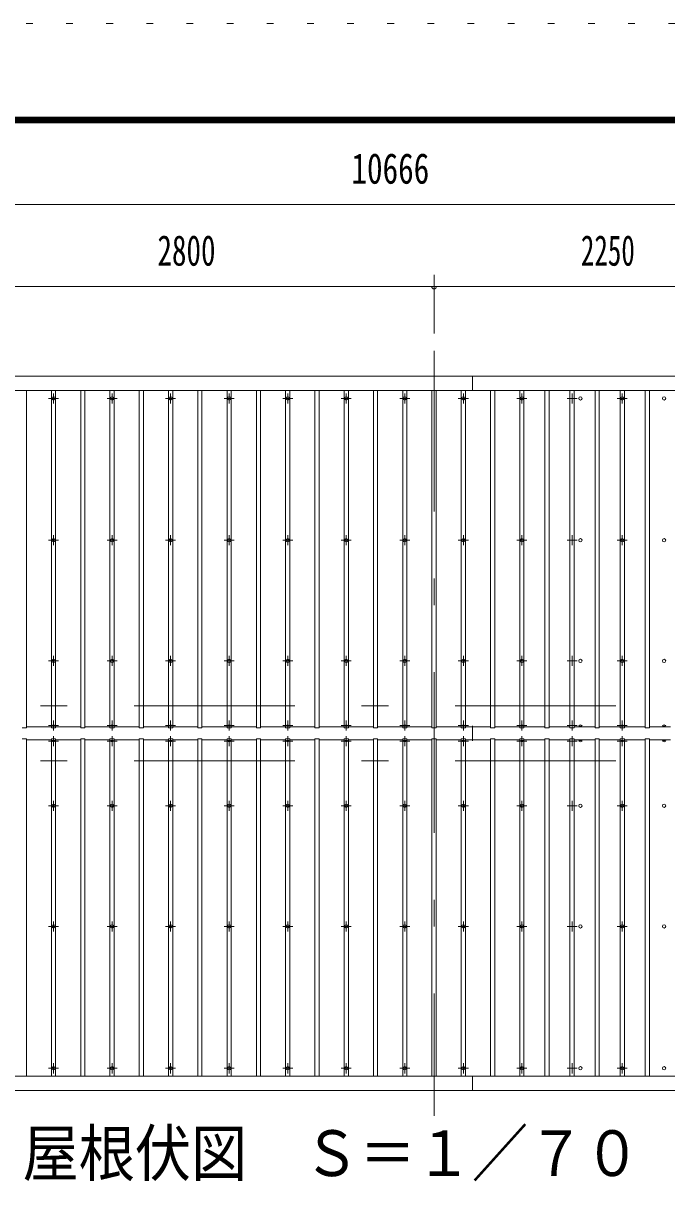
# Model space of a CAD drawing. Units: millimetres, scale not verified. Extents: x -34086 to 34091, y -14700 to 14700.
# Drawn here: x -1745 to 2100, y 7701 to 14700 of the extents above; entities that cross this region are included whole.
import ezdxf
from ezdxf.enums import TextEntityAlignment as Align

# ---------------------------------------------------------------- set-up
doc = ezdxf.new("R2010")
doc.units = ezdxf.units.MM
doc.header["$LTSCALE"] = 80
doc.linetypes.add('USER3', pattern=[24, 12, -5, 2, -5])
doc.linetypes.add('USER4', pattern=[3, 0.5, -2.5])
for name, color, linetype, lineweight in [('0-2_1-07BOLD', 7, 'Continuous', 18), ('0-3_1-27CENTER', 3, 'USER3', 18), ('0-4_1-47THIN', 4, 'Continuous', 18), ('0-5_1-57DIM', 3, 'Continuous', 18), ('0-C_F-F1PAPER', 5, 'Continuous', 18), ('0-D_F-E_J_ADD', 5, 'USER4', 18)]:
    doc.layers.add(name, color=color, linetype=linetype, lineweight=lineweight)
doc.styles.add('ＭＳ ゴシック', font='')
doc.styles.get('ＭＳ ゴシック').set_extended_font_data('MS Gothic')

msp = doc.modelspace()

# ---------------------------------------------------------------- linework, layer by layer
at = {"layer": '0-2_1-07BOLD'}
for p, q in [((940.32, 12506.79), (940.32, 12592.54)), ((-4772.68, 12506.79), (5893.32, 12506.79)), ((940.32, 10502.54), (940.32, 10412.54)), ((-4772.68, 8408.3), (5893.32, 8408.3)), ((940.32, 8408.3), (940.32, 8322.54))]:
    msp.add_line(p, q, dxfattribs=at)
for points in [[(-4772.68, 12592.54), (5893.32, 12592.54), (5893.32, 10489.55)], [(-4772.68, 8322.54), (5893.32, 8322.54), (5893.32, 10425.54)]]:
    msp.add_lwpolyline(points, dxfattribs=at)
for centre in [(-1564.68, 12459.37), (-1214.68, 12459.37), (-864.68, 12459.37), (-514.68, 12459.37), (-164.68, 12459.37), (185.32, 12459.37), (535.32, 12459.37), (885.32, 12459.37), (1235.32, 12459.37), (1585.32, 12459.37), (1835.32, 12459.37), (2085.32, 12459.37), (-1564.68, 11611.71), (-1214.68, 11611.71), (-864.68, 11611.71), (-514.68, 11611.71), (-164.68, 11611.71), (185.32, 11611.71), (535.32, 11611.71), (885.32, 11611.71), (1235.32, 11611.71), (1585.32, 11611.71), (1835.32, 11611.71), (2085.32, 11611.71), (-1564.68, 10890.05), (-1214.68, 10890.05), (-864.68, 10890.05), (-514.68, 10890.05), (-164.68, 10890.05), (185.32, 10890.05), (535.32, 10890.05), (885.32, 10890.05), (1235.32, 10890.05), (1585.32, 10890.05), (1835.32, 10890.05), (2085.32, 10890.05), (-1564.68, 10025.04), (-1214.68, 10025.04), (-864.68, 10025.04), (-514.68, 10025.04), (-164.68, 10025.04), (185.32, 10025.04), (535.32, 10025.04), (885.32, 10025.04), (1235.32, 10025.04), (1585.32, 10025.04), (1835.32, 10025.04), (2085.32, 10025.04), (-1564.68, 9303.38), (-1214.68, 9303.38), (-864.68, 9303.38), (-514.68, 9303.38), (-164.68, 9303.38), (185.32, 9303.38), (535.32, 9303.38), (885.32, 9303.38), (1235.32, 9303.38), (1585.32, 9303.38), (1835.32, 9303.38), (2085.32, 9303.38), (-1564.68, 8455.72), (-1214.68, 8455.72), (-864.68, 8455.72), (-514.68, 8455.72), (-164.68, 8455.72), (185.32, 8455.72), (535.32, 8455.72), (885.32, 8455.72), (1235.32, 8455.72), (1585.32, 8455.72), (1835.32, 8455.72), (2085.32, 8455.72)]:
    msp.add_circle(centre, 10, dxfattribs=at)
for centre, start, end in [((-1564.68, 10493.51), 46.3961, 133.6039), ((-1564.68, 10514.51), 226.39838, 313.60162), ((-1214.68, 10493.51), 46.3961, 133.6039), ((-1214.68, 10514.51), 226.39838, 313.60162), ((-864.68, 10493.51), 46.3961, 133.6039), ((-864.68, 10514.51), 226.39838, 313.60162), ((-514.68, 10493.51), 46.3961, 133.6039), ((-514.68, 10514.51), 226.39838, 313.60162), ((-164.68, 10493.51), 46.3961, 133.6039), ((-164.68, 10514.51), 226.39838, 313.60162), ((185.32, 10493.51), 46.3961, 133.6039), ((185.32, 10514.51), 226.39838, 313.60162), ((535.32, 10493.51), 46.3961, 133.6039), ((535.32, 10514.51), 226.39838, 313.60162), ((885.32, 10493.51), 46.3961, 133.6039), ((885.32, 10514.51), 226.39838, 313.60162), ((1235.32, 10493.51), 46.3961, 133.6039), ((1235.32, 10514.51), 226.39838, 313.60162), ((1585.32, 10493.51), 46.3961, 133.6039), ((1585.32, 10514.51), 226.39838, 313.60162), ((1835.32, 10493.51), 46.3961, 133.6039), ((1835.32, 10514.51), 226.39838, 313.60162), ((2085.32, 10493.51), 46.3961, 133.6039), ((2085.32, 10514.51), 226.39838, 313.60162), ((-1564.68, 10400.58), 46.39838, 133.60162), ((-1564.68, 10421.58), 226.3961, 313.6039), ((-1214.68, 10400.58), 46.39838, 133.60162), ((-1214.68, 10421.58), 226.3961, 313.6039), ((-864.68, 10400.58), 46.39838, 133.60162), ((-864.68, 10421.58), 226.3961, 313.6039), ((-514.68, 10400.58), 46.39838, 133.60162), ((-514.68, 10421.58), 226.3961, 313.6039), ((-164.68, 10400.58), 46.39838, 133.60162), ((-164.68, 10421.58), 226.3961, 313.6039), ((185.32, 10400.58), 46.39838, 133.60162), ((185.32, 10421.58), 226.3961, 313.6039), ((535.32, 10400.58), 46.39838, 133.60162), ((535.32, 10421.58), 226.3961, 313.6039), ((885.32, 10400.58), 46.39838, 133.60162), ((885.32, 10421.58), 226.3961, 313.6039), ((1235.32, 10400.58), 46.39838, 133.60162), ((1235.32, 10421.58), 226.3961, 313.6039), ((1585.32, 10400.58), 46.39838, 133.60162), ((1585.32, 10421.58), 226.3961, 313.6039), ((1835.32, 10400.58), 46.39838, 133.60162), ((1835.32, 10421.58), 226.3961, 313.6039), ((2085.32, 10400.58), 46.39838, 133.60162), ((2085.32, 10421.58), 226.3961, 313.6039)]:
    msp.add_arc(centre, 14.5, start, end, dxfattribs=at)
at = {"layer": '0-3_1-27CENTER'}
for p, q in [((710.32, 12742.55), (710.32, 8172.54)), ((-1594.68, 12459.37), (-1534.68, 12459.37)), ((-1564.68, 12429.37), (-1564.68, 12489.37)), ((-1244.68, 12459.37), (-1184.68, 12459.37)), ((-1214.68, 12429.37), (-1214.68, 12489.37)), ((-894.68, 12459.37), (-834.68, 12459.37)), ((-864.68, 12429.37), (-864.68, 12489.37)), ((-544.68, 12459.37), (-484.68, 12459.37)), ((-514.68, 12429.37), (-514.68, 12489.37)), ((-194.68, 12459.37), (-134.68, 12459.37)), ((-164.68, 12429.37), (-164.68, 12489.37)), ((155.32, 12459.37), (215.32, 12459.37)), ((185.32, 12429.37), (185.32, 12489.37)), ((505.32, 12459.37), (565.32, 12459.37)), ((535.32, 12429.37), (535.32, 12489.37)), ((855.32, 12459.37), (915.32, 12459.37)), ((885.32, 12429.37), (885.32, 12489.37)), ((1205.32, 12459.37), (1265.32, 12459.37)), ((1235.32, 12429.37), (1235.32, 12489.37)), ((1505.32, 12459.37), (1565.32, 12459.37)), ((1535.32, 12429.37), (1535.32, 12489.37)), ((1805.32, 12459.37), (1865.32, 12459.37)), ((1835.32, 12429.37), (1835.32, 12489.37)), ((-1564.68, 11581.71), (-1564.68, 11641.71)), ((-1214.68, 11581.71), (-1214.68, 11641.71)), ((-864.68, 11581.71), (-864.68, 11641.71)), ((-514.68, 11581.71), (-514.68, 11641.71)), ((-164.68, 11581.71), (-164.68, 11641.71)), ((185.32, 11581.71), (185.32, 11641.71)), ((535.32, 11581.71), (535.32, 11641.71)), ((885.32, 11581.71), (885.32, 11641.71)), ((1235.32, 11581.71), (1235.32, 11641.71)), ((1535.32, 11581.71), (1535.32, 11641.71)), ((1835.32, 11581.71), (1835.32, 11641.71)), ((-1594.68, 11611.71), (-1534.68, 11611.71)), ((-1244.68, 11611.71), (-1184.68, 11611.71)), ((-894.68, 11611.71), (-834.68, 11611.71)), ((-544.68, 11611.71), (-484.68, 11611.71)), ((-194.68, 11611.71), (-134.68, 11611.71)), ((155.32, 11611.71), (215.32, 11611.71)), ((505.32, 11611.71), (565.32, 11611.71)), ((855.32, 11611.71), (915.32, 11611.71)), ((1205.32, 11611.71), (1265.32, 11611.71)), ((1505.32, 11611.71), (1565.32, 11611.71)), ((1805.32, 11611.71), (1865.32, 11611.71)), ((-1564.68, 10860.05), (-1564.68, 10920.05)), ((-1214.68, 10860.05), (-1214.68, 10920.05)), ((-864.68, 10860.05), (-864.68, 10920.05)), ((-514.68, 10860.05), (-514.68, 10920.05)), ((-164.68, 10860.05), (-164.68, 10920.05)), ((185.32, 10860.05), (185.32, 10920.05)), ((535.32, 10860.05), (535.32, 10920.05)), ((885.32, 10860.05), (885.32, 10920.05)), ((1235.32, 10860.05), (1235.32, 10920.05)), ((1535.32, 10860.05), (1535.32, 10920.05)), ((1835.32, 10860.05), (1835.32, 10920.05)), ((-1594.68, 10890.05), (-1534.68, 10890.05)), ((-1244.68, 10890.05), (-1184.68, 10890.05)), ((-894.68, 10890.05), (-834.68, 10890.05)), ((-544.68, 10890.05), (-484.68, 10890.05)), ((-194.68, 10890.05), (-134.68, 10890.05)), ((155.32, 10890.05), (215.32, 10890.05)), ((505.32, 10890.05), (565.32, 10890.05)), ((855.32, 10890.05), (915.32, 10890.05)), ((1205.32, 10890.05), (1265.32, 10890.05)), ((1505.32, 10890.05), (1565.32, 10890.05)), ((1805.32, 10890.05), (1865.32, 10890.05)), ((-4922.68, 10622.54), (6043.32, 10622.54)), ((-1594.68, 10504.02), (-1534.68, 10504.02)), ((-1564.68, 10474.02), (-1564.68, 10534.02)), ((-1244.68, 10504.02), (-1184.68, 10504.02)), ((-1214.68, 10474.02), (-1214.68, 10534.02)), ((-894.68, 10504.02), (-834.68, 10504.02)), ((-864.68, 10474.02), (-864.68, 10534.02)), ((-544.68, 10504.02), (-484.68, 10504.02)), ((-514.68, 10474.02), (-514.68, 10534.02)), ((-194.68, 10504.02), (-134.68, 10504.02)), ((-164.68, 10474.02), (-164.68, 10534.02)), ((155.32, 10504.02), (215.32, 10504.02)), ((185.32, 10474.02), (185.32, 10534.02)), ((505.32, 10504.02), (565.32, 10504.02)), ((535.32, 10474.02), (535.32, 10534.02)), ((855.32, 10504.02), (915.32, 10504.02)), ((885.32, 10474.02), (885.32, 10534.02)), ((1205.32, 10504.02), (1265.32, 10504.02)), ((1235.32, 10474.02), (1235.32, 10534.02)), ((1505.32, 10504.02), (1565.32, 10504.02)), ((1535.32, 10474.02), (1535.32, 10534.02)), ((1805.32, 10504.02), (1865.32, 10504.02)), ((1835.32, 10474.02), (1835.32, 10534.02)), ((-1564.68, 10441.07), (-1564.68, 10381.07)), ((-1214.68, 10441.07), (-1214.68, 10381.07)), ((-864.68, 10441.07), (-864.68, 10381.07)), ((-514.68, 10441.07), (-514.68, 10381.07)), ((-164.68, 10441.07), (-164.68, 10381.07)), ((185.32, 10441.07), (185.32, 10381.07)), ((535.32, 10441.07), (535.32, 10381.07)), ((885.32, 10441.07), (885.32, 10381.07)), ((1235.32, 10441.07), (1235.32, 10381.07)), ((1535.32, 10441.07), (1535.32, 10381.07)), ((1835.32, 10441.07), (1835.32, 10381.07)), ((-1594.68, 10411.07), (-1534.68, 10411.07)), ((-1244.68, 10411.07), (-1184.68, 10411.07)), ((-894.68, 10411.07), (-834.68, 10411.07)), ((-544.68, 10411.07), (-484.68, 10411.07)), ((-194.68, 10411.07), (-134.68, 10411.07)), ((155.32, 10411.07), (215.32, 10411.07)), ((505.32, 10411.07), (565.32, 10411.07)), ((855.32, 10411.07), (915.32, 10411.07)), ((1205.32, 10411.07), (1265.32, 10411.07)), ((1505.32, 10411.07), (1565.32, 10411.07)), ((1805.32, 10411.07), (1865.32, 10411.07)), ((-4922.68, 10292.54), (6043.32, 10292.54)), ((-1594.68, 10025.04), (-1534.68, 10025.04)), ((-1564.68, 10055.04), (-1564.68, 9995.04)), ((-1244.68, 10025.04), (-1184.68, 10025.04)), ((-1214.68, 10055.04), (-1214.68, 9995.04)), ((-894.68, 10025.04), (-834.68, 10025.04)), ((-864.68, 10055.04), (-864.68, 9995.04)), ((-544.68, 10025.04), (-484.68, 10025.04)), ((-514.68, 10055.04), (-514.68, 9995.04)), ((-194.68, 10025.04), (-134.68, 10025.04)), ((-164.68, 10055.04), (-164.68, 9995.04)), ((155.32, 10025.04), (215.32, 10025.04)), ((185.32, 10055.04), (185.32, 9995.04)), ((505.32, 10025.04), (565.32, 10025.04)), ((535.32, 10055.04), (535.32, 9995.04)), ((855.32, 10025.04), (915.32, 10025.04)), ((885.32, 10055.04), (885.32, 9995.04)), ((1205.32, 10025.04), (1265.32, 10025.04)), ((1235.32, 10055.04), (1235.32, 9995.04)), ((1505.32, 10025.04), (1565.32, 10025.04)), ((1535.32, 10055.04), (1535.32, 9995.04)), ((1805.32, 10025.04), (1865.32, 10025.04)), ((1835.32, 10055.04), (1835.32, 9995.04)), ((-1564.68, 9333.38), (-1564.68, 9273.38)), ((-1214.68, 9333.38), (-1214.68, 9273.38)), ((-864.68, 9333.38), (-864.68, 9273.38)), ((-514.68, 9333.38), (-514.68, 9273.38)), ((-164.68, 9333.38), (-164.68, 9273.38)), ((185.32, 9333.38), (185.32, 9273.38)), ((535.32, 9333.38), (535.32, 9273.38)), ((885.32, 9333.38), (885.32, 9273.38)), ((1235.32, 9333.38), (1235.32, 9273.38)), ((1535.32, 9333.38), (1535.32, 9273.38)), ((1835.32, 9333.38), (1835.32, 9273.38)), ((-1594.68, 9303.38), (-1534.68, 9303.38)), ((-1244.68, 9303.38), (-1184.68, 9303.38)), ((-894.68, 9303.38), (-834.68, 9303.38)), ((-544.68, 9303.38), (-484.68, 9303.38)), ((-194.68, 9303.38), (-134.68, 9303.38)), ((155.32, 9303.38), (215.32, 9303.38)), ((505.32, 9303.38), (565.32, 9303.38)), ((855.32, 9303.38), (915.32, 9303.38)), ((1205.32, 9303.38), (1265.32, 9303.38)), ((1505.32, 9303.38), (1565.32, 9303.38)), ((1805.32, 9303.38), (1865.32, 9303.38)), ((-1564.68, 8485.72), (-1564.68, 8425.72)), ((-1214.68, 8485.72), (-1214.68, 8425.72)), ((-864.68, 8485.72), (-864.68, 8425.72)), ((-514.68, 8485.72), (-514.68, 8425.72)), ((-164.68, 8485.72), (-164.68, 8425.72)), ((185.32, 8485.72), (185.32, 8425.72)), ((535.32, 8485.72), (535.32, 8425.72)), ((885.32, 8485.72), (885.32, 8425.72)), ((1235.32, 8485.72), (1235.32, 8425.72)), ((1535.32, 8485.72), (1535.32, 8425.72)), ((1835.32, 8485.72), (1835.32, 8425.72)), ((-1594.68, 8455.72), (-1534.68, 8455.72)), ((-1244.68, 8455.72), (-1184.68, 8455.72)), ((-894.68, 8455.72), (-834.68, 8455.72)), ((-544.68, 8455.72), (-484.68, 8455.72)), ((-194.68, 8455.72), (-134.68, 8455.72)), ((155.32, 8455.72), (215.32, 8455.72)), ((505.32, 8455.72), (565.32, 8455.72)), ((855.32, 8455.72), (915.32, 8455.72)), ((1205.32, 8455.72), (1265.32, 8455.72)), ((1505.32, 8455.72), (1565.32, 8455.72)), ((1805.32, 8455.72), (1865.32, 8455.72))]:
    msp.add_line(p, q, dxfattribs=at)
at = {"layer": '0-4_1-47THIN'}
for p, q in [((-1727.18, 10489.55), (-1727.18, 12506.79)), ((-1577.18, 10489.55), (-1577.18, 12506.79)), ((-1552.18, 10489.55), (-1552.18, 12506.79)), ((-1402.18, 10489.55), (-1402.18, 12506.79)), ((-1377.18, 10489.55), (-1377.18, 12506.79)), ((-1227.18, 10489.55), (-1227.18, 12506.79)), ((-1052.18, 10489.55), (-1052.18, 12506.79)), ((-1027.18, 10489.55), (-1027.18, 12506.79)), ((-877.18, 10489.55), (-877.18, 12506.79)), ((-852.18, 10489.55), (-852.18, 12506.79)), ((-702.18, 10489.55), (-702.18, 12506.79)), ((-677.18, 10489.55), (-677.18, 12506.79)), ((-527.18, 10489.55), (-527.18, 12506.79)), ((-502.18, 10489.55), (-502.18, 12506.79)), ((-352.18, 10489.55), (-352.18, 12506.79)), ((-177.18, 10489.55), (-177.18, 12506.79)), ((-2.18, 10489.55), (-2.18, 12506.79)), ((22.82, 10489.55), (22.82, 12506.79)), ((172.82, 10489.55), (172.82, 12506.79)), ((197.82, 10489.55), (197.82, 12506.79)), ((347.82, 10489.55), (347.82, 12506.79)), ((372.82, 10489.55), (372.82, 12506.79)), ((522.82, 10489.55), (522.82, 12506.79)), ((697.82, 10489.55), (697.82, 12506.79)), ((872.82, 10489.55), (872.82, 12506.79)), ((897.82, 10489.55), (897.82, 12506.79)), ((1047.82, 10489.55), (1047.82, 12506.79)), ((1222.82, 10489.55), (1222.82, 12506.79)), ((1247.82, 10489.55), (1247.82, 12506.79)), ((1372.82, 10489.55), (1372.82, 12506.79)), ((1397.82, 10489.55), (1397.82, 12506.79)), ((1522.82, 10489.55), (1522.82, 12506.79)), ((1672.82, 10489.55), (1672.82, 12506.79)), ((1822.82, 10489.55), (1822.82, 12506.79)), ((1847.82, 10489.55), (1847.82, 12506.79)), ((1972.82, 10489.55), (1972.82, 12506.79)), ((-1752.18, 10489.55), (-1727.18, 10489.55)), ((-1727.18, 10495.58), (-1577.18, 10495.58)), ((-1577.18, 10489.55), (-1552.18, 10489.55)), ((-1402.18, 10495.58), (-1552.18, 10495.58)), ((-1402.18, 10489.55), (-1377.18, 10489.55)), ((-1377.18, 10495.58), (-1227.18, 10495.58)), ((-1052.18, 10495.58), (-1202.18, 10495.58)), ((-1052.18, 10489.55), (-1027.18, 10489.55)), ((-1027.18, 10495.58), (-877.18, 10495.58)), ((-877.18, 10489.55), (-852.18, 10489.55)), ((-702.18, 10495.58), (-852.18, 10495.58)), ((-702.18, 10489.55), (-677.18, 10489.55)), ((-677.18, 10495.58), (-527.18, 10495.58)), ((-527.18, 10489.55), (-502.18, 10489.55)), ((-352.18, 10495.58), (-502.18, 10495.58)), ((-327.18, 10495.58), (-177.18, 10495.58)), ((-2.18, 10495.58), (-152.18, 10495.58)), ((-2.18, 10489.55), (22.82, 10489.55)), ((22.82, 10495.58), (172.82, 10495.58)), ((172.82, 10489.55), (197.82, 10489.55)), ((347.82, 10495.58), (197.82, 10495.58)), ((347.82, 10489.55), (372.82, 10489.55)), ((372.82, 10495.58), (522.82, 10495.58)), ((697.82, 10495.58), (547.82, 10495.58)), ((722.82, 10495.58), (872.82, 10495.58)), ((872.82, 10489.55), (897.82, 10489.55)), ((1047.82, 10495.58), (897.82, 10495.58)), ((1072.82, 10495.58), (1222.82, 10495.58)), ((1222.82, 10489.55), (1247.82, 10489.55)), ((1372.82, 10495.58), (1247.82, 10495.58)), ((1372.82, 10489.55), (1397.82, 10489.55)), ((1397.82, 10495.58), (1522.82, 10495.58)), ((1672.82, 10495.58), (1547.82, 10495.58)), ((1697.82, 10495.58), (1822.82, 10495.58)), ((1822.82, 10489.55), (1847.82, 10489.55)), ((1972.82, 10495.58), (1847.82, 10495.58)), ((1997.82, 10495.58), (2122.82, 10495.58)), ((-1752.18, 10425.54), (-1727.18, 10425.54)), ((-1727.18, 10425.54), (-1727.18, 8408.3)), ((-1727.18, 10419.51), (-1577.18, 10419.51)), ((-1577.18, 10425.54), (-1552.18, 10425.54)), ((-1577.18, 10425.54), (-1577.18, 8408.3)), ((-1552.18, 10425.54), (-1552.18, 8408.3)), ((-1402.18, 10419.51), (-1552.18, 10419.51)), ((-1402.18, 10425.54), (-1377.18, 10425.54)), ((-1402.18, 10425.54), (-1402.18, 8408.3)), ((-1377.18, 10425.54), (-1377.18, 8408.3)), ((-1377.18, 10419.51), (-1227.18, 10419.51)), ((-1227.18, 10425.54), (-1202.18, 10425.54)), ((-1227.18, 10425.54), (-1227.18, 8408.3)), ((-1202.18, 10425.54), (-1202.18, 8408.3)), ((-1052.18, 10419.51), (-1202.18, 10419.51)), ((-1052.18, 10425.54), (-1027.18, 10425.54)), ((-1052.18, 10425.54), (-1052.18, 8408.3)), ((-1027.18, 10425.54), (-1027.18, 8408.3)), ((-1027.18, 10419.51), (-877.18, 10419.51)), ((-877.18, 10425.54), (-852.18, 10425.54)), ((-877.18, 10425.54), (-877.18, 8408.3)), ((-852.18, 10425.54), (-852.18, 8408.3)), ((-702.18, 10419.51), (-852.18, 10419.51)), ((-702.18, 10425.54), (-677.18, 10425.54)), ((-702.18, 10425.54), (-702.18, 8408.3)), ((-677.18, 10425.54), (-677.18, 8408.3)), ((-677.18, 10419.51), (-527.18, 10419.51)), ((-527.18, 10425.54), (-502.18, 10425.54)), ((-527.18, 10425.54), (-527.18, 8408.3)), ((-502.18, 10425.54), (-502.18, 8408.3)), ((-352.18, 10419.51), (-502.18, 10419.51)), ((-352.18, 10425.54), (-327.18, 10425.54)), ((-352.18, 10425.54), (-352.18, 8408.3)), ((-327.18, 10425.54), (-327.18, 8408.3)), ((-327.18, 10419.51), (-177.18, 10419.51)), ((-177.18, 10425.54), (-152.18, 10425.54)), ((-177.18, 10425.54), (-177.18, 8408.3)), ((-152.18, 10425.54), (-152.18, 8408.3)), ((-2.18, 10419.51), (-152.18, 10419.51)), ((-2.18, 10425.54), (22.82, 10425.54)), ((-2.18, 10425.54), (-2.18, 8408.3)), ((22.82, 10425.54), (22.82, 8408.3)), ((22.82, 10419.51), (172.82, 10419.51)), ((172.82, 10425.54), (197.82, 10425.54)), ((172.82, 10425.54), (172.82, 8408.3)), ((197.82, 10425.54), (197.82, 8408.3)), ((347.82, 10419.51), (197.82, 10419.51)), ((347.82, 10425.54), (372.82, 10425.54)), ((347.82, 10425.54), (347.82, 8408.3)), ((372.82, 10425.54), (372.82, 8408.3)), ((372.82, 10419.51), (522.82, 10419.51)), ((522.82, 10425.54), (547.82, 10425.54)), ((522.82, 10425.54), (522.82, 8408.3)), ((547.82, 10425.54), (547.82, 8408.3)), ((697.82, 10419.51), (547.82, 10419.51)), ((697.82, 10425.54), (722.82, 10425.54)), ((697.82, 10425.54), (697.82, 8408.3)), ((722.82, 10425.54), (722.82, 8408.3)), ((722.82, 10419.51), (872.82, 10419.51)), ((872.82, 10425.54), (897.82, 10425.54)), ((872.82, 10425.54), (872.82, 8408.3)), ((897.82, 10425.54), (897.82, 8408.3)), ((1047.82, 10419.51), (897.82, 10419.51)), ((1047.82, 10425.54), (1072.82, 10425.54)), ((1047.82, 10425.54), (1047.82, 8408.3)), ((1072.82, 10425.54), (1072.82, 8408.3)), ((1072.82, 10419.51), (1222.82, 10419.51)), ((1222.82, 10425.54), (1247.82, 10425.54)), ((1222.82, 10425.54), (1222.82, 8408.3)), ((1247.82, 10425.54), (1247.82, 8408.3)), ((1372.82, 10419.51), (1247.82, 10419.51)), ((1372.82, 10425.54), (1397.82, 10425.54)), ((1372.82, 10425.54), (1372.82, 8408.3)), ((1397.82, 10425.54), (1397.82, 8408.3)), ((1397.82, 10419.51), (1522.82, 10419.51)), ((1522.82, 10425.54), (1547.82, 10425.54)), ((1522.82, 10425.54), (1522.82, 8408.3)), ((1547.82, 10425.54), (1547.82, 8408.3)), ((1672.82, 10419.51), (1547.82, 10419.51)), ((1672.82, 10425.54), (1697.82, 10425.54)), ((1672.82, 10425.54), (1672.82, 8408.3)), ((1697.82, 10425.54), (1697.82, 8408.3)), ((1697.82, 10419.51), (1822.82, 10419.51)), ((1822.82, 10425.54), (1847.82, 10425.54)), ((1822.82, 10425.54), (1822.82, 8408.3)), ((1847.82, 10425.54), (1847.82, 8408.3)), ((1972.82, 10419.51), (1847.82, 10419.51)), ((1972.82, 10425.54), (1997.82, 10425.54)), ((1972.82, 10425.54), (1972.82, 8408.3)), ((1997.82, 10425.54), (1997.82, 8408.3)), ((1997.82, 10419.51), (2122.82, 10419.51))]:
    msp.add_line(p, q, dxfattribs=at)
for points in [[(-1227.18, 10489.55), (-1202.18, 10489.55), (-1202.18, 12506.79)], [(-352.18, 10489.55), (-327.18, 10489.55), (-327.18, 12506.79)], [(-177.18, 10489.55), (-152.18, 10489.55), (-152.18, 12506.79)], [(522.82, 10489.55), (547.82, 10489.55), (547.82, 12506.79)], [(697.82, 10489.55), (722.82, 10489.55), (722.82, 12506.79)], [(1047.82, 10489.55), (1072.82, 10489.55), (1072.82, 12506.79)], [(1522.82, 10489.55), (1547.82, 10489.55), (1547.82, 12506.79)], [(1672.82, 10489.55), (1697.82, 10489.55), (1697.82, 12506.79)], [(1972.82, 10489.55), (1997.82, 10489.55), (1997.82, 12506.79)]]:
    msp.add_lwpolyline(points, dxfattribs=at)
at = {"layer": '0-5_1-57DIM'}
for p, q in [((-4772.68, 13617.54), (5893.32, 13617.54)), ((710.32, 12847.54), (710.32, 13197.54)), ((-5322.18, 13127.54), (6442.82, 13127.54)), ((724.32, 13127.54), (696.32, 13127.54))]:
    msp.add_line(p, q, dxfattribs=at)
msp.add_arc((710.32, 13127.54), 14, 180, 0, dxfattribs=at)
at = {"layer": '0-C_F-F1PAPER'}
for p, q in [((-6789.13, 14140), (33390.86, 14140)), ((-6785.63, 14136.5), (33387.36, 14136.5)), ((-6782.13, 14133), (33383.86, 14133)), ((-6778.63, 14129.5), (33380.36, 14129.5)), ((-6775.13, 14126), (33376.86, 14126)), ((-6771.63, 14122.5), (33373.36, 14122.5)), ((-6768.13, 14119), (33369.86, 14119)), ((-6764.63, 14115.5), (33366.37, 14115.5)), ((-6761.13, 14112), (33362.86, 14112)), ((-6757.63, 14108.5), (33359.36, 14108.5)), ((-6754.13, 14105), (33355.86, 14105))]:
    msp.add_line(p, q, dxfattribs=at)
at = {"layer": '0-D_F-E_J_ADD'}
msp.add_lwpolyline([(-7489.13, -14700), (-7489.13, 14700), (34090.87, 14700)], dxfattribs=at)

# ---------------------------------------------------------------- texts
at = {"layer": '0-5_1-57DIM', "color": 7, "style": 'ＭＳ ゴシック'}
for s, height, width, p in [('10666', 182.3, 0.75, (216.44, 13687.54)), ('2800', 182.3, 0.7, (-943.46, 13197.54)), ('2250', 182.3, 0.65, (1587.96, 13197.54)), ('屋根伏図\u3000Ｓ＝１／７０', 273.5, 0.9, (-1749.68, 7729.85))]:
    msp.add_text(s, height=height, dxfattribs=dict(at, width=width)).set_placement(p, align=Align.BOTTOM_LEFT)

doc.saveas('drawing.dxf')
